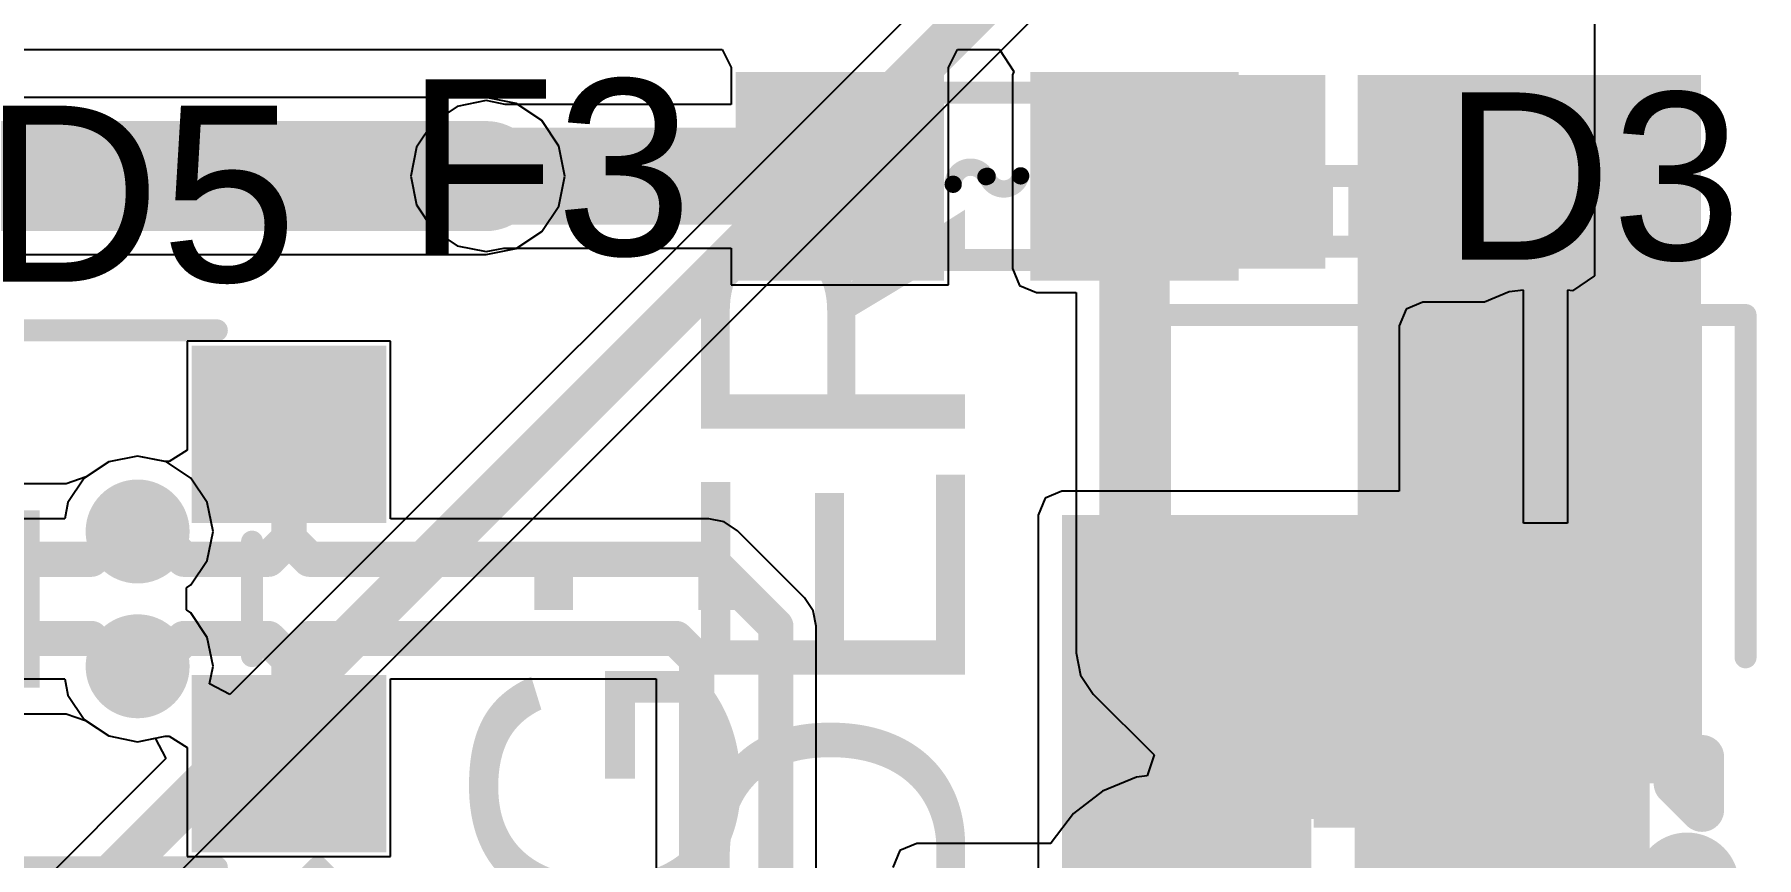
# Model space of a CAD drawing. Header units: millimetres. Extents: x -0.26 to 4.68, y -0.29 to 2.93.
# Drawn here: x 4.2124 to 4.6036, y 1.4022 to 1.5892 of the extents above; entities that cross this region are included whole.
import ezdxf

# ---------------------------------------------------------------- set-up
doc = ezdxf.new("R2010")
doc.units = ezdxf.units.MM
doc.header["$MEASUREMENT"] = 0
for name, color, linetype in [('BottomLayer', 5, 'Continuous'), ('BottomSolder', 6, 'Continuous'), ('MultiLayer', 9, 'Continuous'), ('PadHoleLayer', 156, 'Continuous'), ('TopLayer', 1, 'Continuous'), ('TopOverlay', 2, 'Continuous'), ('TopPaste', 8, 'Continuous'), ('TopSolder', 216, 'Continuous'), ('ViaHoleLayer', 16, 'Continuous')]:
    doc.layers.add(name, color=color, linetype=linetype)
doc.styles.add('Arial', font='arial.ttf', dxfattribs={"height": 0.2})

# ---------------------------------------------------------------- blocks, each defined once
blk = doc.blocks.new('1051330011_13')
at = {"layer": 'BottomLayer'}
h = blk.add_hatch(color=5, dxfattribs=at)
edge = h.paths.add_edge_path()
edge.add_arc((-0.1318898, 0.0423229), 0.0216535, 90, 270)
edge.add_line((-0.1318898, 0.0206694), (-0.0885826, 0.0206694))
edge.add_arc((-0.0885826, 0.0423229), 0.0216535, 270, 450)
edge.add_line((-0.0885826, 0.06397639999999999), (-0.1318898, 0.06397639999999999))
h = blk.add_hatch(color=5, dxfattribs=at)
edge = h.paths.add_edge_path()
edge.add_arc((0.0885826, 0.0423229), 0.0216535, 90, 270)
edge.add_line((0.0885826, 0.0206694), (0.1318898, 0.0206694))
edge.add_arc((0.1318898, 0.0423229), 0.0216535, 270, 450)
edge.add_line((0.1318898, 0.06397639999999999), (0.0885826, 0.06397639999999999))
h = blk.add_hatch(color=5, dxfattribs=at)
edge = h.paths.add_edge_path()
edge.add_arc((-0.0216536, -0.0423228), 0.0216535, 90, 270)
edge.add_line((-0.0216536, -0.0639763), (0.0216536, -0.0639763))
edge.add_arc((0.0216536, -0.0423228), 0.0216535, 270, 450)
edge.add_line((0.0216536, -0.0206693), (-0.0216536, -0.0206693))
at = {"layer": 'BottomSolder'}
h = blk.add_hatch(color=6, dxfattribs=at)
edge = h.paths.add_edge_path()
edge.add_arc((-0.1318898, 0.0423229), 0.0256535, 90, 270)
edge.add_line((-0.1318898, 0.0166694), (-0.0885826, 0.0166694))
edge.add_arc((-0.0885826, 0.0423229), 0.0256535, 270, 450)
edge.add_line((-0.0885826, 0.06797639999999999), (-0.1318898, 0.06797639999999999))
h = blk.add_hatch(color=6, dxfattribs=at)
edge = h.paths.add_edge_path()
edge.add_arc((0.0885826, 0.0423229), 0.0256535, 90, 270)
edge.add_line((0.0885826, 0.0166694), (0.1318898, 0.0166694))
edge.add_arc((0.1318898, 0.0423229), 0.0256535, 270, 450)
edge.add_line((0.1318898, 0.06797639999999999), (0.0885826, 0.06797639999999999))
h = blk.add_hatch(color=6, dxfattribs=at)
edge = h.paths.add_edge_path()
edge.add_arc((-0.0216536, -0.0423228), 0.0256535, 90, 270)
edge.add_line((-0.0216536, -0.0679763), (0.0216536, -0.0679763))
edge.add_arc((0.0216536, -0.0423228), 0.0256535, 270, 450)
edge.add_line((0.0216536, -0.0166693), (-0.0216536, -0.0166693))
at = {"layer": 'MultiLayer'}
h = blk.add_hatch(color=9, dxfattribs=at)
edge = h.paths.add_edge_path()
edge.add_arc((-0.1318898, 0.0423229), 0.0216535, 90, 270)
edge.add_line((-0.1318898, 0.0206694), (-0.0885826, 0.0206694))
edge.add_arc((-0.0885826, 0.0423229), 0.0216535, 270, 450)
edge.add_line((-0.0885826, 0.06397639999999999), (-0.1318898, 0.06397639999999999))
h = blk.add_hatch(color=9, dxfattribs=at)
edge = h.paths.add_edge_path()
edge.add_arc((0.0885826, 0.0423229), 0.0216535, 90, 270)
edge.add_line((0.0885826, 0.0206694), (0.1318898, 0.0206694))
edge.add_arc((0.1318898, 0.0423229), 0.0216535, 270, 450)
edge.add_line((0.1318898, 0.06397639999999999), (0.0885826, 0.06397639999999999))
h = blk.add_hatch(color=9, dxfattribs=at)
edge = h.paths.add_edge_path()
edge.add_arc((-0.0216536, -0.0423228), 0.0216535, 90, 270)
edge.add_line((-0.0216536, -0.0639763), (0.0216536, -0.0639763))
edge.add_arc((0.0216536, -0.0423228), 0.0216535, 270, 450)
edge.add_line((0.0216536, -0.0206693), (-0.0216536, -0.0206693))
at = {"layer": 'PadHoleLayer'}
h = blk.add_hatch(color=156, dxfattribs=at)
edge = h.paths.add_edge_path()
edge.add_arc((-0.12401575, 0.0423229), 0.0098425, 90, 270)
edge.add_line((-0.12401575, 0.03248039999999999), (-0.09645665, 0.03248039999999999))
edge.add_arc((-0.09645665, 0.0423229), 0.0098425, 270, 450)
edge.add_line((-0.09645665, 0.0521654), (-0.12401575, 0.0521654))
h = blk.add_hatch(color=156, dxfattribs=at)
edge = h.paths.add_edge_path()
edge.add_arc((0.09645665, 0.0423229), 0.0098425, 90, 270)
edge.add_line((0.09645665, 0.03248039999999999), (0.12401575, 0.03248039999999999))
edge.add_arc((0.12401575, 0.0423229), 0.0098425, 270, 450)
edge.add_line((0.12401575, 0.0521654), (0.09645665, 0.0521654))
h = blk.add_hatch(color=156, dxfattribs=at)
edge = h.paths.add_edge_path()
edge.add_arc((-0.02165355, -0.0423228), 0.0098425, 90, 270)
edge.add_line((-0.02165355, -0.0521653), (0.02165355, -0.0521653))
edge.add_arc((0.02165355, -0.0423228), 0.0098425, 270, 450)
edge.add_line((0.02165355, -0.0324803), (-0.02165355, -0.0324803))
at = {"layer": 'TopLayer'}
h = blk.add_hatch(color=1, dxfattribs=at)
edge = h.paths.add_edge_path()
edge.add_arc((-0.1318898, 0.0423229), 0.0216535, 90, 270)
edge.add_line((-0.1318898, 0.0206694), (-0.0885826, 0.0206694))
edge.add_arc((-0.0885826, 0.0423229), 0.0216535, 270, 450)
edge.add_line((-0.0885826, 0.06397639999999999), (-0.1318898, 0.06397639999999999))
h = blk.add_hatch(color=1, dxfattribs=at)
edge = h.paths.add_edge_path()
edge.add_arc((0.0885826, 0.0423229), 0.0216535, 90, 270)
edge.add_line((0.0885826, 0.0206694), (0.1318898, 0.0206694))
edge.add_arc((0.1318898, 0.0423229), 0.0216535, 270, 450)
edge.add_line((0.1318898, 0.06397639999999999), (0.0885826, 0.06397639999999999))
for points in [[(-0.06003935, 0.00295285), (-0.06003935, 0.06200795), (-0.04232285000000001, 0.06200795), (-0.04232285, 0.00295285)], [(-0.03444885, 0.00295285), (-0.03444885, 0.06200795), (-0.01673235000000001, 0.06200795), (-0.01673234999999999, 0.00295285)], [(-0.008858249999999995, 0.00295285), (-0.008858250000000005, 0.06200795), (0.008858249999999995, 0.06200795), (0.008858250000000005, 0.00295285)], [(0.01673235000000001, 0.00295285), (0.01673234999999999, 0.06200795), (0.03444885, 0.06200795), (0.03444885, 0.00295285)], [(0.04232285000000001, 0.00295285), (0.04232285, 0.06200795), (0.06003935, 0.06200795), (0.06003935, 0.00295285)]]:
    blk.add_hatch(color=1, dxfattribs=at).paths.add_polyline_path(points)
h = blk.add_hatch(color=1, dxfattribs=at)
edge = h.paths.add_edge_path()
edge.add_arc((-0.0216536, -0.0423228), 0.0216535, 90, 270)
edge.add_line((-0.0216536, -0.0639763), (0.0216536, -0.0639763))
edge.add_arc((0.0216536, -0.0423228), 0.0216535, 270, 450)
edge.add_line((0.0216536, -0.0206693), (-0.0216536, -0.0206693))
at = {"layer": 'TopPaste'}
for points in [[(-0.06003935, 0.00295285), (-0.06003935, 0.06200795), (-0.04232285000000001, 0.06200795), (-0.04232285, 0.00295285)], [(-0.03444885, 0.00295285), (-0.03444885, 0.06200795), (-0.01673235000000001, 0.06200795), (-0.01673234999999999, 0.00295285)], [(-0.008858249999999995, 0.00295285), (-0.008858250000000005, 0.06200795), (0.008858249999999995, 0.06200795), (0.008858250000000005, 0.00295285)], [(0.01673235000000001, 0.00295285), (0.01673234999999999, 0.06200795), (0.03444885, 0.06200795), (0.03444885, 0.00295285)], [(0.04232285000000001, 0.00295285), (0.04232285, 0.06200795), (0.06003935, 0.06200795), (0.06003935, 0.00295285)]]:
    blk.add_hatch(color=8, dxfattribs=at).paths.add_polyline_path(points)
at = {"layer": 'TopSolder'}
h = blk.add_hatch(color=216, dxfattribs=at)
edge = h.paths.add_edge_path()
edge.add_arc((-0.1318898, 0.0423229), 0.0256535, 90, 270)
edge.add_line((-0.1318898, 0.0166694), (-0.0885826, 0.0166694))
edge.add_arc((-0.0885826, 0.0423229), 0.0256535, 270, 450)
edge.add_line((-0.0885826, 0.06797639999999999), (-0.1318898, 0.06797639999999999))
h = blk.add_hatch(color=216, dxfattribs=at)
edge = h.paths.add_edge_path()
edge.add_arc((0.0885826, 0.0423229), 0.0256535, 90, 270)
edge.add_line((0.0885826, 0.0166694), (0.1318898, 0.0166694))
edge.add_arc((0.1318898, 0.0423229), 0.0256535, 270, 450)
edge.add_line((0.1318898, 0.06797639999999999), (0.0885826, 0.06797639999999999))
for points in [[(-0.06403935, -0.00104715), (-0.06403935, 0.06600795), (-0.03832285000000001, 0.06600795), (-0.03832284999999999, -0.00104715)], [(-0.03844884999999999, -0.00104715), (-0.03844885000000001, 0.06600795), (-0.01273235000000001, 0.06600795), (-0.01273234999999999, -0.00104715)], [(-0.01285824999999999, -0.00104715), (-0.01285825000000001, 0.06600795), (0.01285824999999999, 0.06600795), (0.01285825000000001, -0.00104715)], [(0.01273235000000001, -0.00104715), (0.01273234999999999, 0.06600795), (0.03844884999999999, 0.06600795), (0.03844885000000001, -0.00104715)], [(0.03832285000000001, -0.00104715), (0.03832284999999999, 0.06600795), (0.06403935, 0.06600795), (0.06403935, -0.00104715)]]:
    blk.add_hatch(color=216, dxfattribs=at).paths.add_polyline_path(points)
h = blk.add_hatch(color=216, dxfattribs=at)
edge = h.paths.add_edge_path()
edge.add_arc((-0.0216536, -0.0423228), 0.0256535, 90, 270)
edge.add_line((-0.0216536, -0.0679763), (0.0216536, -0.0679763))
edge.add_arc((0.0216536, -0.0423228), 0.0256535, 270, 450)
edge.add_line((0.0216536, -0.0166693), (-0.0216536, -0.0166693))
at = {"layer": 'TopOverlay'}
for points, const_width in [([(-0.0797244, 0.0877717), (-0.1574803, 0.0877717)], 0.005), ([(-0.1574803, 0.0717087), (-0.1574803, 0.0877717)], 0.005), ([(0.1574803, 0.0877717), (0.0797244, 0.0877717)], 0.005), ([(0.1574803, 0.0717087), (0.1574803, 0.0877717)], 0.005), ([(-0.051071, 0.0718977), (-0.057071, 0.0778977)], 0.01), ([(-0.045071, 0.0778977), (-0.057071, 0.0778977)], 0.01), ([(-0.051071, 0.0718977), (-0.045071, 0.0778977)], 0.01), ([(-0.1574803, -0.0452755), (-0.1574803, 0.0235434)], 0.005), ([(0.1574803, -0.0452755), (0.1574803, 0.0235434)], 0.005), ([(-0.0531496, -0.0452755), (-0.1574803, -0.0452755)], 0.005), ([(0.1574803, -0.0452755), (0.0531496, -0.0452755)], 0.005)]:
    blk.add_lwpolyline(points, dxfattribs=dict(at, const_width=const_width))
for points, const_width in [([(-0.1587303, 0.0877717, 1), (-0.1562303, 0.0877717, 1)], 0.0025), ([(-0.1587303, 0.0877717, 1), (-0.1562303, 0.0877717, 1)], 0.0025), ([(-0.0809744, 0.0877717, 1), (-0.0784744, 0.0877717, 1)], 0.0025), ([(0.0784744, 0.0877717, 1), (0.0809744, 0.0877717, 1)], 0.0025), ([(0.1562303, 0.0877717, 1), (0.1587303, 0.0877717, 1)], 0.0025), ([(0.1562303, 0.0877717, 1), (0.1587303, 0.0877717, 1)], 0.0025), ([(-0.059571, 0.0778977, 1), (-0.054571, 0.0778977, 1)], 0.005), ([(-0.059571, 0.0778977, 1), (-0.054571, 0.0778977, 1)], 0.005), ([(-0.047571, 0.0778977, 1), (-0.042571, 0.0778977, 1)], 0.005), ([(-0.047571, 0.0778977, 1), (-0.042571, 0.0778977, 1)], 0.005), ([(-0.053571, 0.0718977, 1), (-0.048571, 0.0718977, 1)], 0.005), ([(-0.053571, 0.0718977, 1), (-0.048571, 0.0718977, 1)], 0.005), ([(-0.1587303, 0.0717087, 1), (-0.1562303, 0.0717087, 1)], 0.0025), ([(0.1562303, 0.0717087, 1), (0.1587303, 0.0717087, 1)], 0.0025), ([(-0.1587303, 0.0235434, 1), (-0.1562303, 0.0235434, 1)], 0.0025), ([(0.1562303, 0.0235434, 1), (0.1587303, 0.0235434, 1)], 0.0025), ([(-0.1587303, -0.0452755, 1), (-0.1562303, -0.0452755, 1)], 0.0025), ([(-0.1587303, -0.0452755, 1), (-0.1562303, -0.0452755, 1)], 0.0025), ([(-0.0543996, -0.0452755, 1), (-0.0518996, -0.0452755, 1)], 0.0025), ([(0.0518996, -0.0452755, 1), (0.0543996, -0.0452755, 1)], 0.0025), ([(0.1562303, -0.0452755, 1), (0.1587303, -0.0452755, 1)], 0.0025), ([(0.1562303, -0.0452755, 1), (0.1587303, -0.0452755, 1)], 0.0025)]:
    blk.add_lwpolyline(points, format="xyb", close=True, dxfattribs=dict(at, const_width=const_width))
blk = doc.blocks.new('F____0603_119')
at = {"layer": 'TopLayer'}
for points in [[(-0.01377945, -0.01968505), (-0.05314955, -0.01968505), (-0.05314955, 0.01968505), (-0.01377945, 0.01968505)], [(0.05314965, -0.01968505), (0.01377955, -0.01968505), (0.01377955, 0.01968505), (0.05314965, 0.01968505)]]:
    blk.add_hatch(color=1, dxfattribs=at).paths.add_polyline_path(points)
at = {"layer": 'TopPaste'}
for points in [[(-0.01377945, -0.01968505), (-0.05314955, -0.01968505), (-0.05314955, 0.01968505), (-0.01377945, 0.01968505)], [(0.05314965, -0.01968505), (0.01377955, -0.01968505), (0.01377955, 0.01968505), (0.05314965, 0.01968505)]]:
    blk.add_hatch(color=8, dxfattribs=at).paths.add_polyline_path(points)
at = {"layer": 'TopSolder'}
for points in [[(-0.009779449999999997, -0.02368505), (-0.05714955, -0.02368505), (-0.05714955, 0.02368505), (-0.009779450000000004, 0.02368505)], [(0.05714965, -0.02368505), (0.009779550000000003, -0.02368505), (0.009779549999999996, 0.02368505), (0.05714965, 0.02368505)]]:
    blk.add_hatch(color=216, dxfattribs=at).paths.add_polyline_path(points)
at = {"layer": 'TopOverlay', "const_width": 0.005}
for points in [[(0.01, 0.019), (-0.01, 0.019)], [(0.01, -0.019), (-0.01, -0.019)]]:
    blk.add_lwpolyline(points, dxfattribs=at)
at = {"layer": 'TopOverlay'}
for points, const_width in [([(-0.01125, 0.019, 1), (-0.00875, 0.019, 1)], 0.0025), ([(0.00875, 0.019, 1), (0.01125, 0.019, 1)], 0.0025), ([(-0.0085964, -0.0001008, 1), (-0.006628, -0.0001008, 1)], 0.0019685), ([(-0.0009842, 0, 1), (0.0009842, 0, 1)], 0.0019685), ([(-0.0007058, 7.75e-05, 1), (0.0012626, 7.75e-05, 1)], 0.0019685), ([(0.0067423, 0.0018093, 1), (0.0087107, 0.0018093, 1)], 0.0019685), ([(-0.01125, -0.019, 1), (-0.00875, -0.019, 1)], 0.0025), ([(0.00875, -0.019, 1), (0.01125, -0.019, 1)], 0.0025)]:
    blk.add_lwpolyline(points, format="xyb", close=True, dxfattribs=dict(at, const_width=const_width))
at = {"layer": 'TopOverlay', "const_width": 0.003937}
for points in [[(-0.0076122, -0.0001008, -0.7701644861592942), (0, 0)], [(0.0077265, 0.0018093, -0.7841168953440428), (0.0002784, 7.75e-05)]]:
    blk.add_lwpolyline(points, format="xyb", dxfattribs=at)
blk = doc.blocks.new('S___23_145')
at = {"layer": 'TopLayer'}
for points in [[(-0.01614175, 0.05748035), (0.01614175, 0.05748035), (0.01614175, 0.02125985), (-0.01614175, 0.02125985)], [(-0.05354335, -0.02125985), (-0.02125985, -0.02125985), (-0.02125985, -0.05748035), (-0.05354335, -0.05748035)], [(0.02125985, -0.02125985), (0.05354335, -0.02125985), (0.05354335, -0.05748035), (0.02125985, -0.05748035)]]:
    blk.add_hatch(color=1, dxfattribs=at).paths.add_polyline_path(points)
at = {"layer": 'TopPaste'}
for points in [[(-0.01614175, 0.05748035), (0.01614175, 0.05748035), (0.01614175, 0.02125985), (-0.01614175, 0.02125985)], [(-0.05354335, -0.02125985), (-0.02125985, -0.02125985), (-0.02125985, -0.05748035), (-0.05354335, -0.05748035)], [(0.02125985, -0.02125985), (0.05354335, -0.02125985), (0.05354335, -0.05748035), (0.02125985, -0.05748035)]]:
    blk.add_hatch(color=8, dxfattribs=at).paths.add_polyline_path(points)
at = {"layer": 'TopSolder'}
for points in [[(-0.02014175, 0.06148035), (0.02014175, 0.06148035), (0.02014175, 0.01725985), (-0.02014175, 0.01725985)], [(-0.05754335, -0.01725985), (-0.01725985, -0.01725985), (-0.01725985, -0.06148035), (-0.05754335, -0.06148035)], [(0.01725985, -0.01725985), (0.05754335, -0.01725985), (0.05754335, -0.06148035), (0.01725985, -0.06148035)]]:
    blk.add_hatch(color=216, dxfattribs=at).paths.add_polyline_path(points)
at = {"layer": 'TopOverlay', "const_width": 0.005}
for points in [[(-0.061, 0.032), (-0.061, -0.023)], [(-0.061, 0.032), (-0.022, 0.032)], [(0.022, 0.032), (0.061, 0.032)], [(0.061, 0.032), (0.061, -0.023)], [(-0.013, -0.031), (0.013, -0.031)], [(-0.066, -0.041), (-0.061, -0.046)], [(-0.066, -0.041), (-0.066, -0.051)], [(-0.061, -0.046), (-0.066, -0.051)]]:
    blk.add_lwpolyline(points, dxfattribs=at)
at = {"layer": 'TopOverlay', "const_width": 0.0025}
for points in [[(-0.06225, 0.032, 1), (-0.05975, 0.032, 1)], [(-0.06225, 0.032, 1), (-0.05975, 0.032, 1)], [(-0.02325, 0.032, 1), (-0.02075, 0.032, 1)], [(0.02075, 0.032, 1), (0.02325, 0.032, 1)], [(0.05975, 0.032, 1), (0.06225, 0.032, 1)], [(0.05975, 0.032, 1), (0.06225, 0.032, 1)], [(-0.06225, -0.023, 1), (-0.05975, -0.023, 1)], [(0.05975, -0.023, 1), (0.06225, -0.023, 1)], [(-0.01425, -0.031, 1), (-0.01175, -0.031, 1)], [(0.01175, -0.031, 1), (0.01425, -0.031, 1)], [(-0.06725, -0.041, 1), (-0.06475, -0.041, 1)], [(-0.06725, -0.041, 1), (-0.06475, -0.041, 1)], [(-0.06225, -0.046, 1), (-0.05975, -0.046, 1)], [(-0.06225, -0.046, 1), (-0.05975, -0.046, 1)], [(-0.06725, -0.051, 1), (-0.06475, -0.051, 1)], [(-0.06725, -0.051, 1), (-0.06475, -0.051, 1)]]:
    blk.add_lwpolyline(points, format="xyb", close=True, dxfattribs=at)
blk = doc.blocks.new('DSN0603_2_147')
at = {"layer": 'TopLayer'}
for points in [[(-0.011811, 0.0047244), (-0.003937, 0.0047244), (-0.003937, -0.0047244), (-0.011811, -0.0047244)], [(0.003937, 0.0047244), (0.011811, 0.0047244), (0.011811, -0.0047244), (0.003937, -0.0047244)]]:
    blk.add_hatch(color=1, dxfattribs=at).paths.add_polyline_path(points)
at = {"layer": 'TopPaste'}
for points in [[(-0.011811, 0.0047244), (-0.003937, 0.0047244), (-0.003937, -0.0047244), (-0.011811, -0.0047244)], [(0.003937, 0.0047244), (0.011811, 0.0047244), (0.011811, -0.0047244), (0.003937, -0.0047244)]]:
    blk.add_hatch(color=8, dxfattribs=at).paths.add_polyline_path(points)
at = {"layer": 'TopSolder'}
for points in [[(-0.0139764, 0.0068898), (-0.0017716, 0.0068898), (-0.0017716, -0.0068898), (-0.0139764, -0.0068898)], [(0.0017716, 0.0068898), (0.0139764, 0.0068898), (0.0139764, -0.0068898), (0.0017716, -0.0068898)]]:
    blk.add_hatch(color=216, dxfattribs=at).paths.add_polyline_path(points)
at = {"layer": 'TopOverlay', "const_width": 0.005}
for points in [[(-0.015, 0.008), (0.015, 0.008)], [(-0.015, -0.008), (-0.015, 0.008)], [(0.015, -0.008), (0.015, 0.008)], [(-0.015, -0.008), (0.015, -0.008)]]:
    blk.add_lwpolyline(points, dxfattribs=at)
at = {"layer": 'TopOverlay', "const_width": 0.0025}
for points in [[(-0.01625, 0.008, 1), (-0.01375, 0.008, 1)], [(-0.01625, 0.008, 1), (-0.01375, 0.008, 1)], [(0.01375, 0.008, 1), (0.01625, 0.008, 1)], [(0.01375, 0.008, 1), (0.01625, 0.008, 1)], [(-0.01625, -0.008, 1), (-0.01375, -0.008, 1)], [(-0.01625, -0.008, 1), (-0.01375, -0.008, 1)], [(0.01375, -0.008, 1), (0.01625, -0.008, 1)], [(0.01375, -0.008, 1), (0.01625, -0.008, 1)]]:
    blk.add_lwpolyline(points, format="xyb", close=True, dxfattribs=at)

msp = doc.modelspace()

# ---------------------------------------------------------------- hatches: boundary and pattern name
at = {"layer": 'BottomLayer'}
h = msp.add_hatch(color=5, dxfattribs=at)
edge = h.paths.add_edge_path()
edge.add_arc((4.315, 1.557), 0.011811, 0, 360)
for points in [[(4.5278226, 1.4190196), (4.5912398, 1.4190196), (4.5912398, 1.5229486), (4.5278226, 1.5229486)], [(4.4458226, 1.4190196), (4.5912398, 1.4190196), (4.5912398, 1.48), (4.4458226, 1.48)], [(4.5024447, 1.4325785), (4.4458227, 1.4325785), (4.4458227, 1.3249487), (4.5024447, 1.3249487)]]:
    msp.add_hatch(color=5, dxfattribs=at).paths.add_polyline_path(points)
h = msp.add_hatch(color=5, dxfattribs=at)
edge = h.paths.add_edge_path()
edge.add_arc((4.2358226, 1.4762596), 0.011811, 0, 360)
h = msp.add_hatch(color=5, dxfattribs=at)
edge = h.paths.add_edge_path()
edge.add_arc((4.2358226, 1.4456376), 0.011811, 0, 360)
h = msp.add_hatch(color=5, dxfattribs=at)
edge = h.paths.add_edge_path()
edge.add_arc((4.5878226, 1.3960549), 0.011811, 0, 360)
at = {"layer": 'BottomSolder'}
h = msp.add_hatch(color=6, dxfattribs=at)
edge = h.paths.add_edge_path()
edge.add_arc((4.315, 1.557), 0.0059055, 0, 360)
h = msp.add_hatch(color=6, dxfattribs=at)
edge = h.paths.add_edge_path()
edge.add_arc((4.2358226, 1.4762596), 0.0059055, 0, 360)
h = msp.add_hatch(color=6, dxfattribs=at)
edge = h.paths.add_edge_path()
edge.add_arc((4.2358226, 1.4456376), 0.0059055, 0, 360)
at = {"layer": 'TopLayer'}
for points in [[(4.44, 1.536), (4.505665, 1.536), (4.505665, 1.58), (4.44, 1.58)], [(4.513, 1.435), (4.591, 1.435), (4.591, 1.58), (4.513, 1.58)], [(4.503, 1.409), (4.577, 1.409), (4.577, 1.428), (4.503, 1.428)]]:
    msp.add_hatch(color=1, dxfattribs=at).paths.add_polyline_path(points)
h = msp.add_hatch(color=1, dxfattribs=at)
edge = h.paths.add_edge_path()
edge.add_arc((4.315, 1.557), 0.011811, 0, 360)
h = msp.add_hatch(color=1, dxfattribs=at)
edge = h.paths.add_edge_path()
edge.add_arc((4.2358226, 1.4762596), 0.011811, 0, 360)
h = msp.add_hatch(color=1, dxfattribs=at)
edge = h.paths.add_edge_path()
edge.add_arc((4.2358226, 1.4456376), 0.011811, 0, 360)
h = msp.add_hatch(color=1, dxfattribs=at)
edge = h.paths.add_edge_path()
edge.add_arc((4.5878226, 1.3960549), 0.011811, 0, 360)
at = {"layer": 'TopSolder'}
h = msp.add_hatch(color=216, dxfattribs=at)
edge = h.paths.add_edge_path()
edge.add_arc((4.315, 1.557), 0.0059055, 0, 360)
h = msp.add_hatch(color=216, dxfattribs=at)
edge = h.paths.add_edge_path()
edge.add_arc((4.2358226, 1.4762596), 0.0059055, 0, 360)
h = msp.add_hatch(color=216, dxfattribs=at)
edge = h.paths.add_edge_path()
edge.add_arc((4.2358226, 1.4456376), 0.0059055, 0, 360)
at = {"layer": 'ViaHoleLayer'}
h = msp.add_hatch(color=16, dxfattribs=at)
edge = h.paths.add_edge_path()
edge.add_arc((4.315, 1.557), 0.0059055, 0, 360)
h = msp.add_hatch(color=16, dxfattribs=at)
edge = h.paths.add_edge_path()
edge.add_arc((4.2358226, 1.4762596), 0.0059055, 0, 360)
h = msp.add_hatch(color=16, dxfattribs=at)
edge = h.paths.add_edge_path()
edge.add_arc((4.2358226, 1.4456376), 0.0059055, 0, 360)

# ---------------------------------------------------------------- linework, layer by layer
at = {"layer": 'BottomLayer'}
for p, q in [((4.5556267, 1.7380459), (4.2567803, 1.4391995)), ((3.9839923, 1.1375731), (4.562203, 1.7157838)), ((4.5668224, 1.7138703), (4.5668224, 1.5343402)), ((4.315, 1.5748428), (4.198, 1.5748428)), ((4.3218281, 1.5734846), (4.315, 1.5748428)), ((4.3276168, 1.5696168), (4.3218281, 1.5734846)), ((4.3314846, 1.5638281), (4.3276168, 1.5696168)), ((4.3328428, 1.557), (4.3314846, 1.5638281)), ((4.3314846, 1.5501719), (4.3328428, 1.557)), ((4.3276168, 1.5443832), (4.3314846, 1.5501719)), ((4.3218281, 1.5405154), (4.3276168, 1.5443832)), ((4.2053907, 1.5391572), (4.315, 1.5391572)), ((4.315, 1.5391572), (4.3218281, 1.5405154)), ((4.5668224, 1.5343402), (4.5618224, 1.5309544)), ((4.5474019, 1.5306771), (4.5418094, 1.5283606)), ((4.550665, 1.5311067), (4.5474019, 1.5306771)), ((4.550665, 1.4781847), (4.550665, 1.5311067)), ((4.5618224, 1.5309544), (4.560665, 1.5311067)), ((4.560665, 1.5311067), (4.560665, 1.4781847)), ((4.5239957, 1.5267755), (4.5224106, 1.5229486)), ((4.5278226, 1.5283606), (4.5239957, 1.5267755)), ((4.5418094, 1.5283606), (4.5278226, 1.5283606)), ((4.5224106, 1.5229486), (4.5224106, 1.485412)), ((4.2292633, 1.4920952), (4.2237026, 1.4883796)), ((4.2358226, 1.4933999), (4.2292633, 1.4920952)), ((4.2423819, 1.4920952), (4.2358226, 1.4933999)), ((4.2479426, 1.4883796), (4.2423819, 1.4920952)), ((4.2237026, 1.4883796), (4.219987, 1.4828189)), ((4.2516582, 1.4828189), (4.2479426, 1.4883796)), ((4.219987, 1.4828189), (4.2192522, 1.4791249)), ((4.2529629, 1.4762596), (4.2516582, 1.4828189)), ((4.4419957, 1.4838269), (4.4404106, 1.48)), ((4.4458226, 1.485412), (4.4419957, 1.4838269)), ((4.5224106, 1.485412), (4.4458226, 1.485412)), ((4.2192522, 1.4791249), (4.1988226, 1.4791249)), ((4.4404106, 1.48), (4.4404106, 1.4325785)), ((4.2516582, 1.4697003), (4.2529629, 1.4762596)), ((4.560665, 1.4781847), (4.550665, 1.4781847)), ((4.2479426, 1.4641396), (4.2516582, 1.4697003)), ((4.2469085, 1.4634486), (4.2479426, 1.4641396)), ((4.2469085, 1.4584486), (4.2469085, 1.4634486)), ((4.2479426, 1.4577576), (4.2469085, 1.4584486)), ((4.2516582, 1.4521969), (4.2479426, 1.4577576)), ((4.2529629, 1.4456376), (4.2516582, 1.4521969)), ((4.2521722, 1.4416625), (4.2529629, 1.4456376)), ((4.2100793, 1.4427723), (4.2192522, 1.4427723)), ((4.2192522, 1.4427723), (4.219987, 1.4390783)), ((4.2567803, 1.4391995), (4.2521722, 1.4416625)), ((4.219987, 1.4390783), (4.2237026, 1.4335176)), ((4.2237026, 1.4335176), (4.2292633, 1.429802)), ((4.4404106, 1.4325785), (4.4404106, 1.3984204)), ((4.2292633, 1.429802), (4.2358226, 1.4284973)), ((4.2358226, 1.4284973), (4.2397977, 1.429288)), ((4.2397977, 1.429288), (4.2422607, 1.4246799)), ((4.2422607, 1.4246799), (3.8267767, 1.0091959))]:
    msp.add_line(p, q, dxfattribs=at)
for points, const_width in [([(3.831, 0.999), (4.5658226, 1.7338226)], 0.01), ([(4.198, 1.557), (4.315, 1.557)], 0.025), ([(4.5556651, 1.4639206), (4.5556651, 1.4781848)], 0.016), ([(4.1988226, 1.4699486), (4.2252843, 1.4699486)], 0.008), ([(4.2062784, 1.4519486), (4.2252843, 1.4519486)], 0.008)]:
    msp.add_lwpolyline(points, dxfattribs=dict(at, const_width=const_width))
for points, const_width in [([(4.30875, 1.557, 1), (4.32125, 1.557, 1)], 0.0125), ([(4.5516651, 1.4781848, 1), (4.5596651, 1.4781848, 1)], 0.008), ([(4.2232843, 1.4699486, 1), (4.2272843, 1.4699486, 1)], 0.004), ([(4.5516651, 1.4639206, 1), (4.5596651, 1.4639206, 1)], 0.008), ([(4.2232843, 1.4519486, 1), (4.2272843, 1.4519486, 1)], 0.004)]:
    msp.add_lwpolyline(points, format="xyb", close=True, dxfattribs=dict(at, const_width=const_width))
at = {"layer": 'TopLayer'}
for p, q in [((3.9936456, 1.5857845), (4.368623, 1.5857845)), ((4.368623, 1.5857845), (4.3706729, 1.5816336)), ((4.4200431, 1.5816336), (4.422093, 1.5857845)), ((4.422093, 1.5857845), (4.4315978, 1.5857845)), ((4.4315978, 1.5857845), (4.4349129, 1.5807844)), ((4.3706729, 1.5816336), (4.370673, 1.5807844)), ((4.370673, 1.5807844), (4.370673, 1.5732878)), ((4.420043, 1.5807844), (4.4200431, 1.5816336)), ((4.420043, 1.5322636), (4.420043, 1.5807844)), ((4.4349129, 1.5807844), (4.434588, 1.58)), ((4.434588, 1.58), (4.434588, 1.536)), ((4.3084407, 1.5728356), (4.30288, 1.56912)), ((4.315, 1.5741403), (4.3084407, 1.5728356)), ((4.3192859, 1.5732878), (4.315, 1.5741403)), ((4.370673, 1.5732878), (4.3192859, 1.5732878)), ((4.30288, 1.56912), (4.2991644, 1.5635593)), ((4.2991644, 1.5635593), (4.2978597, 1.557)), ((4.2978597, 1.557), (4.2991644, 1.5504407)), ((4.2991644, 1.5504407), (4.30288, 1.54488)), ((4.30288, 1.54488), (4.3084407, 1.5411644)), ((4.3084407, 1.5411644), (4.315, 1.5398597)), ((4.315, 1.5398597), (4.3190275, 1.5406608)), ((4.3190275, 1.5406608), (4.370673, 1.5406608)), ((4.370673, 1.5406608), (4.370673, 1.5322636)), ((4.434588, 1.536), (4.4361731, 1.5321731)), ((4.370673, 1.5322636), (4.420043, 1.5322636)), ((4.4361731, 1.5321731), (4.44, 1.530588)), ((4.44, 1.530588), (4.4490324, 1.530588)), ((4.4490324, 1.530588), (4.4490324, 1.4487129)), ((4.2933029, 1.5194919), (4.2470825, 1.5194919)), ((4.2470825, 1.5194919), (4.2470825, 1.494718)), ((4.2933029, 1.4791249), (4.2933029, 1.5194919)), ((4.2470825, 1.494718), (4.2429545, 1.4921525)), ((4.2292633, 1.4920952), (4.2241375, 1.4886702)), ((4.2358226, 1.4933999), (4.2292633, 1.4920952)), ((4.2420825, 1.4921548), (4.2358226, 1.4933999)), ((4.2429545, 1.4921525), (4.2420825, 1.4921548)), ((4.2195625, 1.4870903), (4.1964526, 1.4870903)), ((4.2241375, 1.4886702), (4.2195625, 1.4870905)), ((4.2195625, 1.4870905), (4.2195626, 1.4870904)), ((4.2195626, 1.4870904), (4.2195625, 1.4870903)), ((4.3655921, 1.4791249), (4.2933029, 1.4791249)), ((4.3691037, 1.4784264), (4.3655921, 1.4791249)), ((4.3720807, 1.4764372), (4.3691037, 1.4784264)), ((4.3873112, 1.4612067), (4.3720807, 1.4764372)), ((4.3893004, 1.4582297), (4.3873112, 1.4612067)), ((4.3899989, 1.4547181), (4.3893004, 1.4582297)), ((4.3899989, 1.3804928), (4.3899989, 1.4547181)), ((4.4490324, 1.4487129), (4.4500414, 1.4436405)), ((4.4500414, 1.4436405), (4.4529146, 1.4393404)), ((4.2933029, 1.4024053), (4.2933029, 1.4427723)), ((4.2933029, 1.4427723), (4.3536463, 1.4427723)), ((4.3536463, 1.4427723), (4.3536463, 1.3917495)), ((4.4529146, 1.4393404), (4.4667634, 1.4254916)), ((4.207766, 1.4348069), (4.2195626, 1.4348069)), ((4.2195626, 1.4348069), (4.2195626, 1.4348068)), ((4.2195626, 1.4348068), (4.223958, 1.4333469)), ((4.223958, 1.4333469), (4.2292633, 1.429802)), ((4.2292633, 1.429802), (4.2358226, 1.4284973)), ((4.2358226, 1.4284973), (4.2420825, 1.4297424)), ((4.2420825, 1.4297424), (4.2429545, 1.4297447)), ((4.2429545, 1.4297447), (4.2470825, 1.4271792)), ((4.2470825, 1.4271792), (4.2470825, 1.4024053)), ((4.4667634, 1.4254916), (4.4651562, 1.4207569)), ((4.4627562, 1.4204409), (4.4550561, 1.4172514)), ((4.4651562, 1.4207569), (4.4627562, 1.4204409)), ((4.4550561, 1.4172514), (4.4484439, 1.4121777)), ((4.4484439, 1.4121777), (4.4433702, 1.4055655)), ((4.4128226, 1.4053606), (4.4089957, 1.4037755)), ((4.4432853, 1.4053606), (4.4128226, 1.4053606)), ((4.4433702, 1.4055655), (4.4432853, 1.4053606)), ((4.2470825, 1.4024053), (4.2933029, 1.4024053)), ((4.4089957, 1.4037755), (4.4074106, 1.3999486))]:
    msp.add_line(p, q, dxfattribs=at)
for points, const_width in [([(4.315, 1.557), (4.3150257, 1.5569743)], 0.022), ([(4.3150257, 1.5569743), (4.3953323, 1.5569743)], 0.022), ([(4.3953323, 1.5569743), (4.395358, 1.5569486)], 0.022), ([(4.4622871, 1.4487129), (4.4622871, 1.5569486)], 0.016), ([(4.2701927, 1.4746349), (4.2701927, 1.4983502)], 0.008), ([(4.5556651, 1.4781848), (4.56089, 1.4834097)], 0.016), ([(4.2358226, 1.4762596), (4.2400499, 1.4762596)], 0.008), ([(4.2400499, 1.4762596), (4.2463609, 1.4699486)], 0.008), ([(4.2655064, 1.4699486), (4.2701927, 1.4746349)], 0.008), ([(4.2701927, 1.4746349), (4.274879, 1.4699486)], 0.008), ([(4.2463609, 1.4699486), (4.2655064, 1.4699486)], 0.008), ([(4.274879, 1.4699486), (4.3655921, 1.4699486)], 0.008), ([(4.3655921, 1.4699486), (4.3808226, 1.4547181)], 0.008), ([(4.2400499, 1.4456376), (4.2463609, 1.4519486)], 0.008), ([(4.2463609, 1.4519486), (4.2655064, 1.4519486)], 0.008), ([(4.2655064, 1.4519486), (4.2701927, 1.4472623)], 0.008), ([(4.2701927, 1.4472623), (4.274879, 1.4519486)], 0.008), ([(4.274879, 1.4519486), (4.3581363, 1.4519486)], 0.008), ([(4.3581363, 1.4519486), (4.3628226, 1.4472623)], 0.008), ([(4.3808226, 1.3804928), (4.3808226, 1.4547181)], 0.008), ([(4.4622871, 1.4487129), (4.4920294, 1.4189706)], 0.016), ([(4.2358226, 1.4456376), (4.2400499, 1.4456376)], 0.008), ([(4.2701927, 1.423547), (4.2701927, 1.4472623)], 0.008), ([(4.3628226, 1.3879486), (4.3628226, 1.4472623)], 0.008), ([(4.5385, 1.42), (4.54, 1.4185)], 0.016), ([(4.4920294, 1.4189706), (4.5395294, 1.4189706)], 0.016), ([(4.5395294, 1.4189706), (4.54, 1.4185)], 0.016)]:
    msp.add_lwpolyline(points, dxfattribs=dict(at, const_width=const_width))
for points, const_width in [([(4.3095, 1.557, 1), (4.3205, 1.557, 1)], 0.011), ([(4.3095257, 1.5569743, 1), (4.3205257, 1.5569743, 1)], 0.011), ([(4.3095257, 1.5569743, 1), (4.3205257, 1.5569743, 1)], 0.011), ([(4.3898323, 1.5569743, 1), (4.4008323, 1.5569743, 1)], 0.011), ([(4.3898323, 1.5569743, 1), (4.4008323, 1.5569743, 1)], 0.011), ([(4.389858, 1.5569486, 1), (4.400858, 1.5569486, 1)], 0.011), ([(4.4582871, 1.5569486, 1), (4.4662871, 1.5569486, 1)], 0.008), ([(4.2681927, 1.4983502, 1), (4.2721927, 1.4983502, 1)], 0.004), ([(4.55689, 1.4834097, 1), (4.56489, 1.4834097, 1)], 0.008), ([(4.5516651, 1.4781848, 1), (4.5596651, 1.4781848, 1)], 0.008), ([(4.2338226, 1.4762596, 1), (4.2378226, 1.4762596, 1)], 0.004), ([(4.2380499, 1.4762596, 1), (4.2420499, 1.4762596, 1)], 0.004), ([(4.2380499, 1.4762596, 1), (4.2420499, 1.4762596, 1)], 0.004), ([(4.2681927, 1.4746349, 1), (4.2721927, 1.4746349, 1)], 0.004), ([(4.2681927, 1.4746349, 1), (4.2721927, 1.4746349, 1)], 0.004), ([(4.2681927, 1.4746349, 1), (4.2721927, 1.4746349, 1)], 0.004), ([(4.2443609, 1.4699486, 1), (4.2483609, 1.4699486, 1)], 0.004), ([(4.2443609, 1.4699486, 1), (4.2483609, 1.4699486, 1)], 0.004), ([(4.2635064, 1.4699486, 1), (4.2675064, 1.4699486, 1)], 0.004), ([(4.2635064, 1.4699486, 1), (4.2675064, 1.4699486, 1)], 0.004), ([(4.272879, 1.4699486, 1), (4.276879, 1.4699486, 1)], 0.004), ([(4.272879, 1.4699486, 1), (4.276879, 1.4699486, 1)], 0.004), ([(4.3635921, 1.4699486, 1), (4.3675921, 1.4699486, 1)], 0.004), ([(4.3635921, 1.4699486, 1), (4.3675921, 1.4699486, 1)], 0.004), ([(4.2443609, 1.4519486, 1), (4.2483609, 1.4519486, 1)], 0.004), ([(4.2443609, 1.4519486, 1), (4.2483609, 1.4519486, 1)], 0.004), ([(4.2635064, 1.4519486, 1), (4.2675064, 1.4519486, 1)], 0.004), ([(4.2635064, 1.4519486, 1), (4.2675064, 1.4519486, 1)], 0.004), ([(4.272879, 1.4519486, 1), (4.276879, 1.4519486, 1)], 0.004), ([(4.272879, 1.4519486, 1), (4.276879, 1.4519486, 1)], 0.004), ([(4.3561363, 1.4519486, 1), (4.3601363, 1.4519486, 1)], 0.004), ([(4.3561363, 1.4519486, 1), (4.3601363, 1.4519486, 1)], 0.004), ([(4.3788226, 1.4547181, 1), (4.3828226, 1.4547181, 1)], 0.004), ([(4.3788226, 1.4547181, 1), (4.3828226, 1.4547181, 1)], 0.004), ([(4.4582871, 1.4487129, 1), (4.4662871, 1.4487129, 1)], 0.008), ([(4.4582871, 1.4487129, 1), (4.4662871, 1.4487129, 1)], 0.008), ([(4.2338226, 1.4456376, 1), (4.2378226, 1.4456376, 1)], 0.004), ([(4.2380499, 1.4456376, 1), (4.2420499, 1.4456376, 1)], 0.004), ([(4.2380499, 1.4456376, 1), (4.2420499, 1.4456376, 1)], 0.004), ([(4.2681927, 1.4472623, 1), (4.2721927, 1.4472623, 1)], 0.004), ([(4.2681927, 1.4472623, 1), (4.2721927, 1.4472623, 1)], 0.004), ([(4.2681927, 1.4472623, 1), (4.2721927, 1.4472623, 1)], 0.004), ([(4.3608226, 1.4472623, 1), (4.3648226, 1.4472623, 1)], 0.004), ([(4.3608226, 1.4472623, 1), (4.3648226, 1.4472623, 1)], 0.004), ([(4.5345, 1.42, 1), (4.5425, 1.42, 1)], 0.008), ([(4.2681927, 1.423547, 1), (4.2721927, 1.423547, 1)], 0.004), ([(4.4880294, 1.4189706, 1), (4.4960294, 1.4189706, 1)], 0.008), ([(4.4880294, 1.4189706, 1), (4.4960294, 1.4189706, 1)], 0.008), ([(4.5355294, 1.4189706, 1), (4.5435294, 1.4189706, 1)], 0.008), ([(4.5355294, 1.4189706, 1), (4.5435294, 1.4189706, 1)], 0.008), ([(4.536, 1.4185, 1), (4.544, 1.4185, 1)], 0.008), ([(4.536, 1.4185, 1), (4.544, 1.4185, 1)], 0.008)]:
    msp.add_lwpolyline(points, format="xyb", close=True, dxfattribs=dict(at, const_width=const_width))

# ---------------------------------------------------------------- block references
for name, p, rotation in [('F____0603_119', (4.4288226, 1.5569486), 180), ('1051330011_13', (4.5133422, 1.3679486), 270), ('S___23_145', (4.2308226, 1.4609486), 90)]:
    msp.add_blockref(name, p, dxfattribs=dict(rotation=rotation))
msp.add_blockref('DSN0603_2_147', (4.509126, 1.549))

# ---------------------------------------------------------------- texts
at = {"layer": 'TopOverlay', "style": 'Arial'}
for s, height, p in [('F3', 0.04, (4.2966775, 1.5390065)), ('D5', 0.04, (4.2006775, 1.5330065)), ('D3', 0.038, (4.5323436, 1.5380062))]:
    msp.add_text(s, height=height, dxfattribs=at).set_placement(p)
for s, p in [('HEADER', (4.4238216, 1.204)), ('PROG:', (4.3719982, 1.204))]:
    msp.add_text(s, height=0.06, rotation=90, dxfattribs=at).set_placement(p)

doc.saveas('drawing.dxf')
